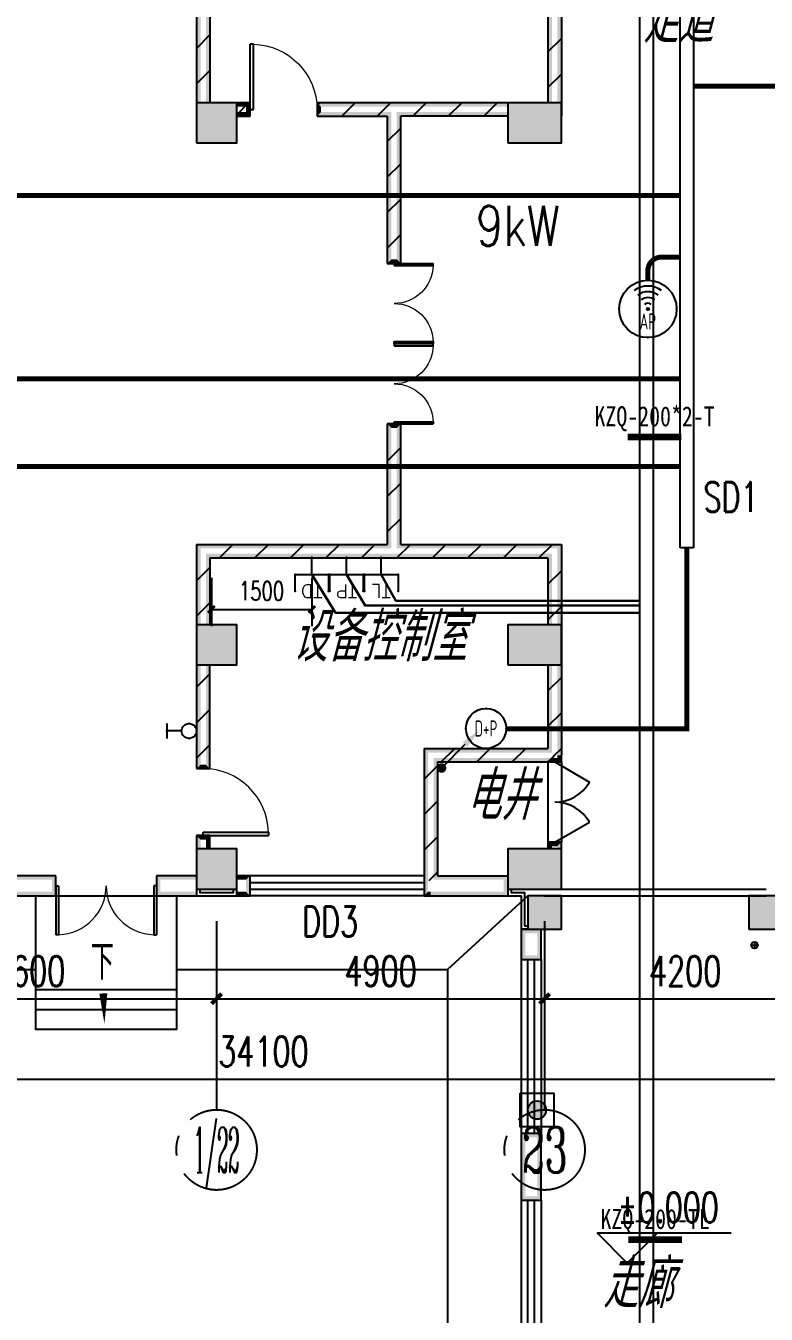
# Model space of a CAD drawing. Extents: x 1241380 to 1952554, y 1012187 to 1766051.
# Drawn here: x 1665164 to 1676225, y 1226219 to 1245471 of the extents above; entities that cross this region are included whole.
import ezdxf
from ezdxf.enums import TextEntityAlignment as Align

# ---------------------------------------------------------------- set-up
doc = ezdxf.new("R2010")
doc.units = 0
doc.linetypes.add('CENTER', pattern=[2, 1.25, -0.25, 0.25, -0.25])
for name, color, linetype in [('1-建筑底图', 8, 'Continuous'), ('AXIS', 251, 'CENTER'), ('AXIS_TEXT', 7, 'Continuous'), ('CABLETRAY_PDS', 4, 'Continuous'), ('EQUIP-照明', 3, 'Continuous'), ('EQUIP-通讯', 3, 'Continuous'), ('LWIRE', 4, 'Continuous'), ('PUB_DIM', 11, 'Continuous'), ('PUB_HATCH', 8, 'Continuous'), ('TEL_DIM', 3, 'Continuous'), ('WIRE-综合布线', 5, 'Continuous'), ('光纤点位', 3, 'Continuous'), ('内网桥架', 1, 'Continuous'), ('填充', 8, 'Continuous'), ('抗震支吊架', 2, 'Continuous'), ('排水', 153, 'Continuous'), ('红机电话', 3, 'Continuous'), ('蓝机电话', 3, 'Continuous')]:
    doc.layers.add(name, color=color, linetype=linetype)
doc.layers.add('D-计算', color=232, linetype='Continuous', plot=False)
doc.layers.add('内网线路', color=1, linetype='Continuous', lineweight=30)
doc.styles.add('_TCH_AXIS', font='COMPLEX', dxfattribs={"bigfont": 'GBCBIG'})
doc.styles.add('_TCH_DIM', font='SIMPLEX', dxfattribs={"bigfont": 'GBCBIG'})
doc.styles.add('_TCH_DIM_T3', font='SIMPLEX', dxfattribs={"width": 0.705882, "bigfont": 'GBCBIG'})
doc.styles.add('_TEL_ATTDEF', font='GBENOR', dxfattribs={"width": 0.8, "height": 3, "bigfont": 'GBCBIG'})
doc.styles.add('_TEL_DIM', font='SIMPLEX', dxfattribs={"width": 0.8, "height": 3.5, "bigfont": 'HZTXT'})
doc.styles.add('A_DIM', font='SIMPLEX', dxfattribs={"width": 0.7, "bigfont": 'HZ'})
doc.styles.add('A_DIM_T3', font='SIMPLEX', dxfattribs={"width": 0.7, "bigfont": 'HZ'})
doc.styles.add('COMPLEX', font='COMPLEX')
doc.styles.add('kzcad', font='', dxfattribs={"width": 0.8})
doc.styles.get("Standard").update_dxf_attribs({"font": 'gbeitc.shx', "bigfont": 'gbcbig.shx'})
doc.styles.get('kzcad').set_extended_font_data('SimSun')
doc.linetypes.add('JIEDI', pattern='A,1.25,-0.25,0.25,-0.25,0.625,["/",Standard,S=0.6,R=0,X=0,Y=-0.3],0.625,-0.25,0.25,-0.25', length=4)
doc.dimstyles.new('_TCH_ARCH&&100', dxfattribs={"dimtxt": 280, "dimasz": 100, "dimexe": 250, "dimexo": 300, "dimgap": 135, "dimtad": 1, "dimdec": 0, "dimzin": 0, "dimdsep": 46, "dimtxsty": 'A_DIM_T3', "dimblk": 'ARCHTICK', "dimcen": 0.09, "dimclrt": 7, "dimazin": 2, "dimtfac": 1, "dimtdec": 0, "dimtix": 1, "dimtmove": 2, "dimatfit": 3, "dimfxl": 100, "dimtolj": 1, "dimtzin": 0, "dimarcsym": 0})
doc.dimstyles.new('_TCH_ARCH&&150', dxfattribs={"dimtxt": 446.25, "dimasz": 150, "dimexe": 375, "dimexo": 450, "dimgap": 189.375, "dimtad": 1, "dimdec": 0, "dimzin": 0, "dimdsep": 46, "dimtxsty": '_TCH_DIM_T3', "dimblk": 'ARCHTICK', "dimcen": 0.09, "dimclrt": 7, "dimazin": 2, "dimtfac": 1, "dimtdec": 0, "dimtix": 1, "dimtmove": 2, "dimatfit": 3, "dimfxl": 1, "dimtolj": 1, "dimtzin": 0, "dimarcsym": 0})
pattern_1 = [(45, (-636285.87, -718395.4), (-265.16515, 265.16515), [])]

# ---------------------------------------------------------------- blocks, each defined once
blk = doc.blocks.new('_AXISO')
blk.add_circle((0, 0), 0.5)
at = {"layer": 'AXIS_TEXT', "style": 'COMPLEX', "width": 1.041667}
blk.add_attdef('A', text='', height=0.56, dxfattribs=at).set_placement((-0.25, -0.28), (0.25, -0.28), align=Align.FIT)
blk = doc.blocks.new('_ArchTick')
at = {"color": 0, "linetype": 'ByBlock', "const_width": 0.4}
blk.add_lwpolyline([(-0.5, -0.5), (0.5, 0.5)], dxfattribs=at)
blk = doc.blocks.new('*D81')
at = {"layer": 'Defpoints', "color": 0}
for p in [(1007608, 802280), (1041708, 802280), (1041708, 800203)]:
    blk.add_point(p, dxfattribs=at)
at = {"layer": 'PUB_DIM', "color": 0, "lineweight": -2, "transparency": 16777216}
for p, q in [((1007608, 801830), (1007608, 799828)), ((1041708, 801830), (1041708, 799828)), ((1007608, 800203), (1041708, 800203))]:
    blk.add_line(p, q, dxfattribs=at)
at = {"layer": 'PUB_DIM', "color": 0, "lineweight": -2, "transparency": 16777216, "xscale": 150, "yscale": 150, "zscale": 150, "rotation": 180}
blk.add_blockref('_ArchTick', (1007608, 800203), dxfattribs=at)
at = {"layer": 'PUB_DIM', "color": 0, "lineweight": -2, "transparency": 16777216, "xscale": 150, "yscale": 150, "zscale": 150}
blk.add_blockref('_ArchTick', (1041708, 800203), dxfattribs=at)
at = {"layer": 'PUB_DIM', "color": 7, "transparency": 16777216, "insert": (1024658, 800616), "char_height": 446.2, "attachment_point": 5, "style": '_TCH_DIM_T3'}
blk.add_mtext('\\A1;34100', dxfattribs=at)
blk = doc.blocks.new('*D84')
at = {"layer": 'Defpoints', "color": 0}
for p in [(1018358, 802363), (1023958, 802363), (1023958, 801403)]:
    blk.add_point(p, dxfattribs=at)
at = {"layer": 'PUB_DIM', "color": 0, "lineweight": -2, "transparency": 16777216}
for p, q in [((1018358, 801913), (1018358, 801028)), ((1023958, 801913), (1023958, 801028)), ((1018358, 801403), (1023958, 801403))]:
    blk.add_line(p, q, dxfattribs=at)
at = {"layer": 'PUB_DIM', "color": 0, "lineweight": -2, "transparency": 16777216, "xscale": 150, "yscale": 150, "zscale": 150, "rotation": 180}
blk.add_blockref('_ArchTick', (1018358, 801403), dxfattribs=at)
at = {"layer": 'PUB_DIM', "color": 0, "lineweight": -2, "transparency": 16777216, "xscale": 150, "yscale": 150, "zscale": 150}
blk.add_blockref('_ArchTick', (1023958, 801403), dxfattribs=at)
at = {"layer": 'PUB_DIM', "color": 7, "transparency": 16777216, "insert": (1021158, 801816), "char_height": 446.2, "attachment_point": 5, "style": '_TCH_DIM_T3'}
blk.add_mtext('\\A1;5600', dxfattribs=at)
blk = doc.blocks.new('*D85')
at = {"layer": 'Defpoints', "color": 0}
for p in [(1023958, 802363), (1028858, 802363), (1028858, 801403)]:
    blk.add_point(p, dxfattribs=at)
at = {"layer": 'PUB_DIM', "color": 0, "lineweight": -2, "transparency": 16777216}
for p, q in [((1023958, 801913), (1023958, 801028)), ((1028858, 801913), (1028858, 801028)), ((1023958, 801403), (1028858, 801403))]:
    blk.add_line(p, q, dxfattribs=at)
at = {"layer": 'PUB_DIM', "color": 0, "lineweight": -2, "transparency": 16777216, "xscale": 150, "yscale": 150, "zscale": 150, "rotation": 180}
blk.add_blockref('_ArchTick', (1023958, 801403), dxfattribs=at)
at = {"layer": 'PUB_DIM', "color": 0, "lineweight": -2, "transparency": 16777216, "xscale": 150, "yscale": 150, "zscale": 150}
blk.add_blockref('_ArchTick', (1028858, 801403), dxfattribs=at)
at = {"layer": 'PUB_DIM', "color": 7, "transparency": 16777216, "insert": (1026408, 801816), "char_height": 446.2, "attachment_point": 5, "style": '_TCH_DIM_T3'}
blk.add_mtext('\\A1;4900', dxfattribs=at)
blk = doc.blocks.new('*D86')
at = {"layer": 'Defpoints', "color": 0}
for p in [(1028858, 802363), (1033058, 802363), (1033058, 801403)]:
    blk.add_point(p, dxfattribs=at)
at = {"layer": 'PUB_DIM', "color": 0, "lineweight": -2, "transparency": 16777216}
for p, q in [((1028858, 801913), (1028858, 801028)), ((1033058, 801913), (1033058, 801028)), ((1028858, 801403), (1033058, 801403))]:
    blk.add_line(p, q, dxfattribs=at)
at = {"layer": 'PUB_DIM', "color": 0, "lineweight": -2, "transparency": 16777216, "xscale": 150, "yscale": 150, "zscale": 150, "rotation": 180}
blk.add_blockref('_ArchTick', (1028858, 801403), dxfattribs=at)
at = {"layer": 'PUB_DIM', "color": 0, "lineweight": -2, "transparency": 16777216, "xscale": 150, "yscale": 150, "zscale": 150}
blk.add_blockref('_ArchTick', (1033058, 801403), dxfattribs=at)
at = {"layer": 'PUB_DIM', "color": 7, "transparency": 16777216, "insert": (1030958, 801816), "char_height": 446.2, "attachment_point": 5, "style": '_TCH_DIM_T3'}
blk.add_mtext('\\A1;4200', dxfattribs=at)
blk = doc.blocks.new('ng')
at = {"layer": '排水'}
for p, q in [((345991, 781358), (346091, 781358)), ((346041, 781408), (346041, 781308))]:
    blk.add_line(p, q, dxfattribs=at)
blk.add_circle((346041, 781358), 50, dxfattribs=at)
blk = doc.blocks.new('xfjyc')
at = {"layer": '填充'}
h = blk.add_hatch(color=1, dxfattribs=at)
h.dxf.hatch_style = 1
edge = h.paths.add_edge_path()
edge.add_arc((250, 250), 137, 0, 360)
blk.add_lwpolyline([(0, 500), (500, 500), (500, 0), (0, 0)], close=True)
at = {"color": 1}
blk.add_circle((250, 250), 137, dxfattribs=at)
blk = doc.blocks.new('xfjyc2')
blk.add_blockref('xfjyc', (101836, 26399))
blk = doc.blocks.new('$DorLib2D$00000231')
at = {"color": 0}
for p, q in [((-0.5, 0), (-0.25, 0.433)), ((0.5, 0), (0.25, 0.433))]:
    blk.add_line(p, q, dxfattribs=at)
for centre, start, end in [((-0.5, 0), 0, 60), ((0.5, 0), 120, 180)]:
    blk.add_arc(centre, 0.5, start, end, dxfattribs=at)
blk = doc.blocks.new('$DorLib2D$00000001')
at = {"color": 0}
for p, q in [((0.45, 0.975), (0.5, 0.975)), ((0.45, 0), (0.45, 0.975)), ((0.5, 0), (0.5, 0.975)), ((0.5, 0), (0.45, 0))]:
    blk.add_line(p, q, dxfattribs=at)
at = {"color": 0, "lineweight": 13}
blk.add_arc((0.475, 0), 0.975, 91.4693, 180, dxfattribs=at)
blk = doc.blocks.new('_FZH')
blk.add_lwpolyline([(-0.5, -0.5), (0.5, -0.5), (0.5, 0.5), (-0.5, 0.5)], close=True)
at = {"layer": 'PUB_HATCH'}
blk.add_solid([(-0.5, -0.5), (0.5, -0.5), (-0.5, 0.5), (0.5, 0.5)], dxfattribs=at)
blk = doc.blocks.new('$WINLIB2D$00000001')
at = {"color": 0}
for points in [[(-0.5, 0.5), (-0.5, -0.5)], [(-0.5, 0.5), (0.5, 0.5)], [(0.5, -0.5), (0.5, 0.5)], [(0.5, 0.1667), (-0.5, 0.1667)], [(0.5, -0.1667), (-0.5, -0.1667)], [(-0.5, -0.5), (0.5, -0.5)]]:
    blk.add_lwpolyline(points, dxfattribs=at)
blk = doc.blocks.new('$DorLib2D$00000002')
at = {"color": 0}
for p, q in [((-0.5, 0), (-0.5, 0.4875)), ((-0.475, 0.4875), (-0.5, 0.4875)), ((-0.475, 0), (-0.475, 0.4875)), ((0.475, 0), (0.475, 0.4875)), ((0.475, 0.4875), (0.5, 0.4875)), ((0.5, 0), (0.5, 0.4875)), ((-0.5, 0), (-0.475, 0)), ((0.5, 0), (0.475, 0))]:
    blk.add_line(p, q, dxfattribs=at)
at = {"color": 0, "lineweight": 13}
for centre, start, end in [((-0.4875, 0), 0, 88.53072), ((0.4875, 0), 91.46928, 180)]:
    blk.add_arc(centre, 0.4875, start, end, dxfattribs=at)
blk = doc.blocks.new('$equip_U$00000080(win7-PC-wzy)')
blk.add_circle((0, 0.5), 0.5)
for p in [(0, 0.999), (-0.5, 0.5), (0.5, 0.5)]:
    blk.add_point(p)
at = {"color": 7, "style": '_TEL_DIM', "width": 0.7}
blk.add_attdef('$TEXT$', text='', height=0.4, dxfattribs=at).set_placement((0, 0.5), align=Align.MIDDLE_CENTER)
at = {"color": 7, "style": '_TEL_DIM', "flags": 1}
for tag in ['A', 'REMARK']:
    blk.add_attdef(tag, text='', height=0.00002, dxfattribs=at).set_placement((0, 0), align=Align.MIDDLE_CENTER)
blk = doc.blocks.new('$equip_U$00000091(win7-PC-wzy)')
for radius in [0.714, 0.0272]:
    blk.add_circle((0, 0), radius)
for radius in [0.571, 0.428, 0.285, 0.143]:
    blk.add_arc((0, 0), radius, 53.7049, 126.2951)
for p in [(0, 0.714), (-0.714, 0), (0.714, 0), (0, -0.714)]:
    blk.add_point(p)
at = {"color": 7, "style": '_TEL_DIM', "flags": 1}
for tag in ['A', 'REMARK']:
    blk.add_attdef(tag, text='', height=0.00002, dxfattribs=at).set_placement((0, 0), align=Align.MIDDLE_CENTER)
at = {"color": 7, "style": '_TEL_DIM', "width": 0.7}
blk.add_attdef('$TEXT$', text='', height=0.4, dxfattribs=at).set_placement((0, -0.31), align=Align.MIDDLE_CENTER)
blk = doc.blocks.new('$TelecSys$00000079')
for p, q in [((0.7, 0.7), (0, 0)), ((0.104, 0.104), (0.104, 0.104)), ((-0.104, -0.104), (-0.104, -0.104))]:
    blk.add_line(p, q)
at = {"const_width": 0.142}
blk.add_lwpolyline([(-0.071, 0, 1), (0.071, 0, 1)], format="xyb", close=True, dxfattribs=at)
blk.add_solid([(0.63, 0.77), (0.77, 0.63), (1.15, 1.15)])
at = {"width": 0.8, "flags": 9}
blk.add_attdef('A', (0, 0), '', height=0.00002, dxfattribs=at)
blk = doc.blocks.new('$equip$00002672')
for p, q in [((0.222, 0.889), (-0.222, 0.889)), ((0, 0.444), (0, 0.889))]:
    blk.add_line(p, q)
blk.add_circle((0, 0.222), 0.222)
for p in [(0, 0.889), (-0.222, 0.222), (0, 0), (0.222, 0.222)]:
    blk.add_point(p)
at = {"color": 7, "style": '_TEL_DIM', "flags": 1}
for tag in ['A', 'REMARK']:
    blk.add_attdef(tag, text='', height=0.00002, dxfattribs=at).set_placement((0, 0), align=Align.MIDDLE_CENTER)
blk = doc.blocks.new('$equip$00001867')
for p, q in [((-0.5, 0.499), (-0.5, 0.999)), ((0.5, 0.999), (0.5, 0.499)), ((0.5, 0.499), (-0.5, 0.499)), ((0, 0.5), (0, 0))]:
    blk.add_line(p, q)
for p in [(-0.5, 0.999), (0.5, 0.999), (-0.5, 0.499), (0.5, 0.499), (0, 0)]:
    blk.add_point(p)
at = {"color": 7, "style": '_TEL_DIM'}
blk.add_attdef('$TEXT$', text='', height=0.4, dxfattribs=at).set_placement((0, 0.999), align=Align.MIDDLE_CENTER)
at = {"color": 7, "style": '_TEL_DIM', "flags": 1}
blk.add_attdef('A', text='', height=0.00002, dxfattribs=at).set_placement((0, 0), align=Align.MIDDLE_CENTER)
blk = doc.blocks.new('$equip$00002670')
for p, q in [((-0.5, 0.499), (-0.5, 0.999)), ((0.5, 0.999), (0.5, 0.499)), ((0.5, 0.499), (-0.5, 0.499)), ((0, 0.5), (0, 0))]:
    blk.add_line(p, q)
for p in [(-0.5, 0.999), (0.5, 0.999), (-0.5, 0.499), (0.5, 0.499), (0, 0)]:
    blk.add_point(p)
at = {"color": 7, "style": '_TEL_DIM'}
blk.add_attdef('$TEXT$', text='', height=0.4, dxfattribs=at).set_placement((0, 0.999), align=Align.MIDDLE_CENTER)
at = {"color": 7, "style": '_TEL_DIM', "flags": 1}
blk.add_attdef('A', text='', height=0.000025, dxfattribs=at).set_placement((0, 0), align=Align.MIDDLE_CENTER)
blk = doc.blocks.new('*D194')
at = {"layer": 'Defpoints', "color": 0, "transparency": 16777216}
for p in [(103802, 260067), (105302, 260067), (105302, 259297)]:
    blk.add_point(p, dxfattribs=at)
at = {"layer": 'TEL_DIM', "color": 0, "lineweight": -2, "transparency": 16777216}
for p, q in [((103802, 259767), (103802, 259047)), ((105302, 259767), (105302, 259047)), ((103802, 259297), (105302, 259297))]:
    blk.add_line(p, q, dxfattribs=at)
at = {"layer": 'TEL_DIM', "color": 0, "lineweight": -2, "transparency": 16777216, "xscale": 100, "yscale": 100, "zscale": 100, "rotation": 180}
blk.add_blockref('_ArchTick', (103802, 259297), dxfattribs=at)
at = {"layer": 'TEL_DIM', "color": 0, "lineweight": -2, "transparency": 16777216, "xscale": 100, "yscale": 100, "zscale": 100}
blk.add_blockref('_ArchTick', (105302, 259297), dxfattribs=at)
at = {"layer": 'TEL_DIM', "color": 7, "transparency": 16777216, "insert": (104552, 259572), "char_height": 280, "attachment_point": 5, "style": 'A_DIM_T3'}
blk.add_mtext('\\A1;1500', dxfattribs=at)
blk = doc.blocks.new('ERT')
at = {"layer": 'AXIS'}
for p, q in [((1023958.2, 802565.3), (1023958.2, 799745.8)), ((1028858.2, 802565.3), (1028858.2, 799745.8))]:
    blk.add_line(p, q, dxfattribs=at)
ref = blk.add_blockref('_AXISO', (1023958.2, 799145.8), dxfattribs=dict(at, xscale=1200, yscale=1200, zscale=1200))
ref.add_attrib('A', '1/22', dxfattribs={"layer": 'AXIS_TEXT', "height": 678.82, "style": '_TCH_AXIS', "width": 0.295775}).set_placement((1023618.8, 798806.4), (1024297.6, 798806.4), align=Align.FIT)
ref = blk.add_blockref('_AXISO', (1028858.2, 799145.8), dxfattribs=dict(at, xscale=1200, yscale=1200, zscale=1200))
ref.add_attrib('A', '23', dxfattribs={"layer": 'AXIS_TEXT', "height": 678.82, "style": '_TCH_AXIS', "width": 0.617647}).set_placement((1028518.8, 798806.4), (1029197.6, 798806.4), align=Align.FIT)
at = {"layer": 'PUB_DIM'}
for p1, p2, distance, picture, middle in [((1007608.2, 802279.9), (1041708.2, 802279.9), -2076.9, '*D81', (1024658.2, 800615.5)), ((1018358.2, 802362.7), (1023958.2, 802362.7), -959.7, '*D84', (1021158.2, 801815.5)), ((1023958.2, 802362.7), (1028858.2, 802362.7), -959.7, '*D85', (1026408.2, 801815.5)), ((1028858.2, 802362.7), (1033058.2, 802362.7), -959.7, '*D86', (1030958.2, 801815.5))]:
    dim = blk.add_aligned_dim(p1=p1, p2=p2, distance=distance, dimstyle='_TCH_ARCH&&150', dxfattribs=at)
    dim.commit()
    dim.dimension.update_dxf_attribs({"geometry": picture, "text_midpoint": middle})
blk = doc.blocks.new('1-一层建筑底图')
at = {"layer": '1-建筑底图'}
h = blk.add_hatch(dxfattribs=at)
h.set_pattern_fill('普通砖', color=8, scale=150, style=0)
h.set_pattern_definition(pattern_1)
h.paths.add_polyline_path([(102200, 41650), (102400, 41650), (102400, 41450), (102400, 41450), (102400, 49200), (102400, 49200), (102400, 48900), (102200, 48900)])
for points in [[(102340, 41650), (102400, 41650), (102400, 41450), (102400, 41450), (102400, 49200), (102400, 49200), (102400, 48900), (102340, 48900)], [(96950, 41450), (96950, 41650), (97010, 41650), (97010, 48900), (96950, 48900)], [(97090, 41650), (97150, 41650), (97150, 48900), (97090, 48900)], [(102200, 41650), (102260, 41650), (102260, 48900), (102200, 48900)], [(97550, 41650), (96950, 41650), (97010, 41590), (97490, 41590)], [(96950, 41650), (96950, 41050), (97010, 41110), (97010, 41590)], [(97550, 41050), (97550, 41650), (97490, 41590), (97490, 41110)], [(97550, 41650), (97550, 41590), (97690, 41590), (97750, 41650)], [(97750, 41450), (97750, 41650), (97690, 41590), (97690, 41510)], [(99900, 41650), (98750, 41650), (98810, 41590), (99900, 41590)], [(98750, 41650), (98750, 41450), (98810, 41510), (98810, 41590)], [(101600, 41590), (101600, 41650), (99900, 41650), (99900, 41590)], [(102400, 41650), (101600, 41650), (101660, 41590), (102340, 41590)], [(101600, 41650), (101600, 41050), (101660, 41110), (101660, 41590)], [(102400, 41050), (102400, 41650), (102340, 41590), (102340, 41110)], [(97550, 41510), (97550, 41450), (97750, 41450), (97690, 41510)], [(98750, 41450), (99800, 41450), (99860, 41510), (98810, 41510)], [(99800, 41450), (99800, 39250), (99860, 39310), (99860, 41510)], [(101600, 41450), (101600, 41510), (99940, 41510), (100000, 41450)], [(100000, 39250), (100000, 41450), (99940, 41510), (99940, 39310)], [(102400, 41450), (102400, 41450), (102400, 41450)], [(96950, 41050), (97550, 41050), (97490, 41110), (97010, 41110)], [(101600, 41050), (102400, 41050), (102340, 41110), (101660, 41110)], [(99800, 39250), (100000, 39250), (99940, 39310), (99860, 39310)], [(100000, 36850), (99800, 36850), (99860, 36790), (99940, 36790)], [(99800, 36850), (99800, 35050), (99860, 34990), (99860, 36790)], [(100000, 35050), (100000, 36850), (99940, 36790), (99940, 34990)], [(96950, 33550), (96950, 33850), (97010, 33850), (97010, 34990), (96950, 35050)], [(96950, 35050), (99800, 35050), (99860, 34990), (97010, 34990)], [(100000, 35050), (102400, 35050), (102340, 34990), (99940, 34990)], [(102340, 33850), (102400, 33850), (102400, 33550), (102400, 33550), (102400, 35050), (102340, 34990)], [(97090, 33850), (97150, 33850), (97150, 34850), (97090, 34910)], [(97150, 34850), (99900, 34850), (99900, 34910), (97090, 34910)], [(99900, 34850), (102200, 34850), (102260, 34910), (99900, 34910)], [(102200, 33850), (102260, 33850), (102260, 34910), (102200, 34850)], [(97550, 33850), (96950, 33850), (97010, 33790), (97490, 33790)], [(96950, 33850), (96950, 33250), (97010, 33310), (97010, 33790)], [(97550, 33250), (97550, 33850), (97490, 33790), (97490, 33310)], [(102400, 33850), (101600, 33850), (101660, 33790), (102340, 33790)], [(101600, 33850), (101600, 33250), (101660, 33310), (101660, 33790)], [(102400, 33250), (102400, 33850), (102340, 33790), (102340, 33310)], [(102400, 33550), (102400, 33250), (102340, 33250), (102340, 31900), (102400, 31900), (102400, 33550)], [(96950, 33250), (97550, 33250), (97490, 33310), (97010, 33310)], [(101600, 33250), (102400, 33250), (102340, 33310), (101660, 33310)], [(97010, 33250), (96950, 33250), (96950, 31700), (97010, 31760)], [(97150, 33250), (97090, 33250), (97090, 31760), (97150, 31700)], [(102260, 33250), (102200, 33250), (102200, 32000), (102260, 31940)], [(100350, 32000), (100350, 30100), (100410, 30040), (100410, 31940)], [(100350, 32000), (102200, 32000), (102260, 31940), (100410, 31940)], [(100550, 31800), (100550, 30100), (100490, 30040), (100490, 31860)], [(100550, 31800), (102200, 31800), (102260, 31860), (100490, 31860)], [(102200, 31800), (102400, 31800), (102340, 31860), (102260, 31860)], [(102400, 31800), (102400, 31900), (102340, 31900), (102340, 31860)], [(96950, 31700), (97150, 31700), (97090, 31760), (97010, 31760)], [(97150, 30700), (96950, 30700), (97010, 30640), (97090, 30640)], [(96950, 30100), (96950, 30500), (97010, 30500), (97010, 30640), (96950, 30700)], [(97090, 30500), (97150, 30500), (97150, 30700), (97090, 30640)], [(97550, 30500), (96950, 30500), (97010, 30440), (97490, 30440)], [(96950, 30500), (96950, 29900), (97010, 29960), (97010, 30440)], [(97550, 29900), (97550, 30500), (97490, 30440), (97490, 29960)], [(102400, 30500), (101600, 30500), (101660, 30440), (102340, 30440)], [(101600, 30500), (101600, 29900), (101660, 29960), (101660, 30440)], [(102400, 30600), (102200, 30600), (102260, 30540), (102340, 30540)], [(102200, 30500), (102260, 30500), (102260, 30540), (102200, 30600)], [(102340, 30500), (102400, 30500), (102400, 30000), (102400, 30000), (102400, 30600), (102340, 30540)], [(102400, 29900), (102400, 30500), (102340, 30440), (102340, 29960)], [(94850, 30100), (91950, 30100), (92010, 30040), (94790, 30040)], [(94850, 29800), (94850, 30100), (94790, 30040), (94790, 29860)], [(96950, 30100), (96350, 30100), (96410, 30040), (96950, 30040)], [(96350, 30100), (96350, 29800), (96410, 29860), (96410, 30040)], [(97750, 30100), (97550, 30100), (97550, 30040), (97690, 30040)], [(97750, 29800), (97750, 30100), (97690, 30040), (97690, 29860)], [(100350, 30100), (100350, 29800), (100410, 29860), (100410, 30040)], [(100550, 30100), (101200, 30100), (101200, 30040), (100490, 30040)], [(101200, 30100), (101200, 30040), (101600, 30040), (101600, 30100)], [(101600, 30100), (101540, 30100), (101540, 29800), (101600, 29800)], [(91950, 29800), (94850, 29800), (94790, 29860), (92010, 29860)], [(96350, 29800), (96950, 29800), (96950, 29860), (96410, 29860)], [(96950, 29900), (97550, 29900), (97490, 29960), (97010, 29960)], [(97550, 29800), (97750, 29800), (97690, 29860), (97550, 29860)], [(100350, 29800), (100450, 29800), (100450, 29860), (100410, 29860)], [(100450, 29800), (101200, 29800), (101200, 29860), (100450, 29860)], [(101200, 29800), (101600, 29800), (101600, 29860), (101200, 29860)], [(101600, 29900), (102400, 29900), (102340, 29960), (101660, 29960)], [(102400, 30000), (102400, 30000), (102400, 30000)], [(102400, 29800), (101900, 29800), (101960, 29740), (102340, 29740)], [(101900, 29800), (101900, 29300), (101960, 29360), (101960, 29740)], [(102400, 29300), (102400, 29800), (102340, 29740), (102340, 29360)], [(105700, 29800), (105200, 29800), (105260, 29740), (105640, 29740)], [(105200, 29800), (105200, 29300), (105260, 29360), (105260, 29740)], [(101800, 29300), (101800, 28850), (101860, 28910), (101860, 29240)], [(102100, 29300), (101800, 29300), (101860, 29240), (102040, 29240)], [(101900, 29300), (102400, 29300), (102340, 29360), (101960, 29360)], [(102100, 28850), (102100, 29300), (102040, 29240), (102040, 28910)], [(105200, 29300), (105700, 29300), (105640, 29360), (105260, 29360)], [(101800, 28850), (102100, 28850), (102040, 28910), (101860, 28910)], [(101800, 26250), (101800, 25250), (101860, 25310), (101860, 26190)], [(102100, 26250), (101800, 26250), (101860, 26190), (102040, 26190)], [(102100, 25250), (102100, 26250), (102040, 26190), (102040, 25310)], [(101800, 25250), (102100, 25250), (102040, 25310), (101860, 25310)]]:
    blk.add_hatch(color=8, dxfattribs=at).paths.add_polyline_path(points)
h = blk.add_hatch(dxfattribs=at)
h.set_pattern_fill('普通砖', color=8, scale=150, style=0)
h.set_pattern_definition(pattern_1)
h.paths.add_polyline_path([(96950, 41450), (96950, 41650), (97150, 41650), (97150, 48900), (96950, 48900)])
h = blk.add_hatch(dxfattribs=at)
h.set_pattern_fill('普通砖', color=8, scale=150, style=0)
h.set_pattern_definition(pattern_1)
h.paths.add_polyline_path([(97550, 41650), (97550, 41450), (97750, 41450), (97750, 41650)])
h = blk.add_hatch(dxfattribs=at)
h.set_pattern_fill('普通砖', color=8, scale=150, style=0)
h.set_pattern_definition(pattern_1)
h.paths.add_polyline_path([(99900, 41517), (99900, 41650), (98750, 41650), (98750, 41450), (99800, 41450), (99860, 41510)])
h = blk.add_hatch(dxfattribs=at)
h.set_pattern_fill('普通砖', color=8, scale=150, style=0)
h.set_pattern_definition(pattern_1)
h.paths.add_polyline_path([(101600, 41450), (101600, 41650), (99900, 41650), (99900, 41517), (99940, 41510), (100000, 41450)])
h = blk.add_hatch(dxfattribs=at)
h.set_pattern_fill('普通砖', color=8, scale=150, style=0)
h.set_pattern_definition(pattern_1)
h.paths.add_polyline_path([(99860, 41510), (99800, 41450), (99800, 39250), (100000, 39250), (100000, 41450), (99940, 41510), (99900, 41517)])
h = blk.add_hatch(dxfattribs=at)
h.set_pattern_fill('普通砖', color=8, scale=150, style=0)
h.set_pattern_definition(pattern_1)
h.paths.add_polyline_path([(102400, 41450), (102400, 41450), (102400, 41450)])
h = blk.add_hatch(dxfattribs=at)
h.set_pattern_fill('普通砖', color=8, scale=150, style=0)
h.set_pattern_definition(pattern_1)
h.paths.add_polyline_path([(99940, 34990), (100000, 35050), (100000, 36850), (99800, 36850), (99800, 35050), (99860, 34990), (99900, 34983)])
h = blk.add_hatch(dxfattribs=at)
h.set_pattern_fill('普通砖', color=8, scale=150, style=0)
h.set_pattern_definition(pattern_1)
h.paths.add_polyline_path([(96950, 33550), (96950, 33850), (97150, 33850), (97150, 34850), (96950, 35050)])
h = blk.add_hatch(dxfattribs=at)
h.set_pattern_fill('普通砖', color=8, scale=150, style=0)
h.set_pattern_definition(pattern_1)
h.paths.add_polyline_path([(96950, 35050), (97150, 34850), (99900, 34850), (99900, 34983), (99860, 34990), (99800, 35050)])
h = blk.add_hatch(dxfattribs=at)
h.set_pattern_fill('普通砖', color=8, scale=150, style=0)
h.set_pattern_definition(pattern_1)
h.paths.add_polyline_path([(99900, 34983), (99900, 34850), (102200, 34850), (102400, 35050), (100000, 35050), (99940, 34990)])
h = blk.add_hatch(dxfattribs=at)
h.set_pattern_fill('普通砖', color=8, scale=150, style=0)
h.set_pattern_definition(pattern_1)
h.paths.add_polyline_path([(102200, 33850), (102400, 33850), (102400, 33550), (102400, 33550), (102400, 35050), (102200, 34850)])
h = blk.add_hatch(dxfattribs=at)
h.set_pattern_fill('普通砖', color=8, scale=150, style=0)
h.set_pattern_definition(pattern_1)
h.paths.add_polyline_path([(102400, 33550), (102400, 33250), (102200, 33250), (102200, 32000), (102260, 31940), (102267, 31900), (102400, 31900), (102400, 33550)])
h = blk.add_hatch(dxfattribs=at)
h.set_pattern_fill('普通砖', color=8, scale=150, style=0)
h.set_pattern_definition(pattern_1)
h.paths.add_polyline_path([(97150, 33250), (96950, 33250), (96950, 31700), (97150, 31700)])
h = blk.add_hatch(dxfattribs=at)
h.set_pattern_fill('普通砖', color=8, scale=150, style=0)
h.set_pattern_definition(pattern_1)
h.paths.add_polyline_path([(100550, 31800), (100350, 32000), (100350, 30100), (100450, 30000), (100550, 30100)])
h = blk.add_hatch(dxfattribs=at)
h.set_pattern_fill('普通砖', color=8, scale=150, style=0)
h.set_pattern_definition(pattern_1)
h.paths.add_polyline_path([(100350, 32000), (100550, 31800), (102200, 31800), (102260, 31860), (102267, 31900), (102260, 31940), (102200, 32000)])
h = blk.add_hatch(dxfattribs=at)
h.set_pattern_fill('普通砖', color=8, scale=150, style=0)
h.set_pattern_definition(pattern_1)
h.paths.add_polyline_path([(102260, 31860), (102200, 31800), (102400, 31800), (102400, 31900), (102267, 31900)])
h = blk.add_hatch(dxfattribs=at)
h.set_pattern_fill('普通砖', color=8, scale=150, style=0)
h.set_pattern_definition(pattern_1)
h.paths.add_polyline_path([(96950, 30100), (96950, 30500), (97150, 30500), (97150, 30700), (96950, 30700)])
h = blk.add_hatch(dxfattribs=at)
h.set_pattern_fill('普通砖', color=8, scale=150, style=0)
h.set_pattern_definition(pattern_1)
h.paths.add_polyline_path([(102200, 30500), (102400, 30500), (102400, 30000), (102400, 30000), (102400, 30600), (102200, 30600)])
at = {"layer": '1-建筑底图', "color": 8}
for p, q in [((102400, 49200), (102400, 41450)), ((96950, 48900), (96950, 41650)), ((97150, 48900), (97150, 41650)), ((102200, 48900), (102200, 41650)), ((97750, 41650), (97550, 41650)), ((97750, 41450), (97750, 41650)), ((99900, 41650), (98750, 41650)), ((98750, 41650), (98750, 41450)), ((101600, 41650), (99900, 41650)), ((97550, 41450), (97750, 41450)), ((98750, 41450), (99800, 41450)), ((99800, 41450), (99800, 39250)), ((101600, 41450), (100000, 41450)), ((100000, 39250), (100000, 41450)), ((102400, 41450), (102400, 41450)), ((99800, 39250), (100000, 39250)), ((100000, 36850), (99800, 36850)), ((99800, 36850), (99800, 35050)), ((100000, 35050), (100000, 36850)), ((96950, 35050), (96950, 33850)), ((96950, 35050), (99800, 35050)), ((100000, 35050), (102400, 35050)), ((102400, 35050), (102400, 33550)), ((97150, 34850), (97150, 33850)), ((97150, 34850), (99900, 34850)), ((99900, 34850), (102200, 34850)), ((102200, 34850), (102200, 33850)), ((102400, 33550), (102400, 31900)), ((96950, 33250), (96950, 31700)), ((97150, 31700), (97150, 33250)), ((102200, 33250), (102200, 32000)), ((100350, 32000), (100350, 30100)), ((100350, 32000), (102200, 32000)), ((100550, 31800), (100550, 30100)), ((100550, 31800), (102200, 31800)), ((102200, 31800), (102200, 30600)), ((102200, 31800), (102400, 31800)), ((102400, 31800), (102400, 31900)), ((102400, 31800), (102400, 30600)), ((96950, 31700), (97150, 31700)), ((97150, 30700), (96950, 30700)), ((96950, 30700), (96950, 30500)), ((97150, 30500), (97150, 30700)), ((102400, 30600), (102200, 30600)), ((102200, 30600), (102200, 30500)), ((102400, 30000), (102400, 30600)), ((94850, 30100), (91950, 30100)), ((94850, 29800), (94850, 30100)), ((96950, 30100), (96350, 30100)), ((96350, 30100), (96350, 29800)), ((97750, 30100), (97550, 30100)), ((97750, 29800), (97750, 30100)), ((100350, 30100), (100350, 29800)), ((100550, 30100), (101200, 30100)), ((101200, 30100), (101600, 30100)), ((101600, 29900), (101600, 29800)), ((102400, 30000), (102400, 30000)), ((102400, 29900), (105460, 29900)), ((91950, 29800), (94850, 29800)), ((94850, 29800), (96350, 29800)), ((96350, 29800), (96950, 29800)), ((97550, 29800), (97750, 29800)), ((100350, 29800), (100450, 29800)), ((100450, 29800), (101200, 29800)), ((100700, 28700), (101900, 29800)), ((101200, 29800), (101600, 29800)), ((102140, 29800), (105460, 29800)), ((101800, 29300), (101800, 28850)), ((101900, 29300), (101800, 29300)), ((102100, 28850), (102100, 29300)), ((101800, 28850), (102100, 28850)), ((94550, 28400), (96650, 28400)), ((94550, 28100), (96650, 28100)), ((101800, 26250), (101800, 25250)), ((102100, 26250), (101800, 26250)), ((102100, 25250), (102100, 26250)), ((101800, 25250), (102100, 25250)), ((103385, 24313), (102935, 24763)), ((102935, 24763), (104936, 24763)), ((103385, 24313), (103835, 24763))]:
    blk.add_line(p, q, dxfattribs=at)
for points in [[(79700, 41800), (79700, 28700), (94550, 28700)], [(96950, 29900), (96950, 29800), (97550, 29800), (97550, 29900)], [(97000, 29900), (97000, 29850), (97500, 29850), (97500, 29900)], [(101600, 29900), (101600, 29800), (101800, 29800), (101800, 29300), (101900, 29300)], [(101650, 29900), (101650, 29850), (101850, 29850), (101850, 29350), (101900, 29350)], [(96350, 29800), (96650, 29800), (96650, 27800), (94550, 27800), (94550, 29800)], [(96650, 28700), (100700, 28700), (100700, 21650)]]:
    blk.add_lwpolyline(points, dxfattribs=at)
blk.add_lwpolyline([(95557, 28388, 0, 0, 0), (95575, 27891, 0, 120, 0), (95558, 28341, 0, 0, 0)], format="xyseb", dxfattribs=at)
for name, p in [('ERT', (-926708, -773142)), ('xfjyc2', (-50, -50)), ('ng', (-240757, -752296))]:
    blk.add_blockref(name, p, dxfattribs=at)
for name, p, xscale, yscale, zscale, rotation in [('$DorLib2D$00000001', (98250, 41550), 1000, -1000, 1000, 180), ('$DorLib2D$00000002', (99900, 38650), -1200, 1200, -1200, 270), ('$DorLib2D$00000002', (99900, 37450), -1200, 1200, -1200, 270), ('$DorLib2D$00000231', (102300, 31200), 1200, 1200, 200, 270), ('$DorLib2D$00000001', (97050, 31200), 1000, 1000, 200, 270), ('_FZH', (102000, 30200), 799.9999993173406, 599.9999996862607, 599.9999996862607, 359.9999999914123), ('_FZH', (102150, 29550), 499.9999994502869, 499.9999994502869, 499.9999994502869, 7.19037493493043e-09), ('_FZH', (105450, 29550), 499.9999999866122, 499.9999999866122, 499.9999999866122, 1.470091497178826e-08), ('$WINLIB2D$00000001', (101950, 27550), 2600, -300, 2600, 270.0000000000643), ('$WINLIB2D$00000001', (101950, 23950), 2600, -300, 2600, 270.0000000000643)]:
    blk.add_blockref(name, p, dxfattribs=dict(at, xscale=xscale, yscale=yscale, zscale=zscale, rotation=rotation))
for name, p, xscale, yscale, zscale in [('_FZH', (97250, 41350), 599.999999749125, 599.999999749125, 599.999999749125), ('_FZH', (102000, 41350), 799.9999998350395, 600.000000079046, 600.000000079046), ('_FZH', (97250, 33550), 599.999999749125, 599.999999749125, 599.999999749125), ('_FZH', (102000, 33550), 799.9999998350395, 600.000000079046, 600.000000079046), ('_FZH', (97250, 30200), 599.999999749125, 599.999999749125, 599.999999749125), ('$WINLIB2D$00000001', (99050, 29950), -2600, 300, -2600), ('$DorLib2D$00000002', (95600, 29950), -1500, -1500, -1500)]:
    blk.add_blockref(name, p, dxfattribs=dict(at, xscale=xscale, yscale=yscale, zscale=zscale))
for s, p in [('走道', (103617, 42544)), ('设备控制室', (98375, 33305)), ('电井', (100964, 30937)), ('走廊', (103015, 23644))]:
    blk.add_text(s, height=723.4, dxfattribs=at).set_placement(p)
for s, height, style, width, p in [('SD1', 446.2, '_TCH_DIM', 0.705882, (104523, 35535)), ('DD3', 446.2, '_TCH_DIM', 0.705882, (98527, 29193)), ('下', 525, 'A_DIM', 0.7, (95369, 28546)), ('%%P0.000', 446.2, '_TCH_DIM', 0.705882, (103241, 24921))]:
    blk.add_text(s, height=height, dxfattribs=dict(at, style=style, width=width)).set_placement(p)
blk = doc.blocks.new('A$C4A9128F6')
at = {"layer": '内网桥架'}
for p, q in [((36672.8, -72100.1), (36672.8, -5086.2)), ((36872.8, -5086.2), (36872.8, -72100.1))]:
    blk.add_line(p, q, dxfattribs=at)
at = {"layer": '内网线路'}
for points in [[(31771.7, -49593.7), (32127.2, -50168.8), (36672.8, -50168.8)], [(32291.7, -49593.9), (32567.8, -50061.2), (36672.8, -50061.2)], [(32810, -49593.7), (33025.6, -49987.8), (36672.8, -49987.8)]]:
    blk.add_lwpolyline(points, dxfattribs=at)
at = {"layer": 'EQUIP-照明', "xscale": 500, "yscale": 500, "zscale": 500, "rotation": 90}
blk.add_blockref('$equip$00002672', (30050.1, -51933.6), dxfattribs=at)
at = {"layer": 'LWIRE', "xscale": 500, "yscale": 500, "zscale": 500}
blk.add_blockref('$TelecSys$00000079', (33710.4, -52487.8), dxfattribs=at)
at = {"layer": '光纤点位', "xscale": 500, "yscale": 500, "zscale": 500, "rotation": 180}
blk.add_blockref('$equip$00002670', (31771.7, -49344.2), dxfattribs=at).add_auto_attribs({'$TEXT$': 'TD'})
at = {"layer": '红机电话', "xscale": 500, "yscale": 500, "zscale": 500, "rotation": 180}
blk.add_blockref('$equip$00001867', (32291.7, -49344.2), dxfattribs=at).add_auto_attribs({'$TEXT$': 'TP'})
at = {"layer": '蓝机电话', "xscale": 500, "yscale": 500, "zscale": 500, "rotation": 180}
blk.add_blockref('$equip$00001867', (32810, -49344.2), dxfattribs=at).add_auto_attribs({'$TEXT$': 'TL'})
at = {"layer": 'D-计算', "style": '_TEL_DIM', "width": 0.8}
blk.add_text('9kW', height=600, dxfattribs=at).set_placement((34222.9, -44685.2))
at = {"layer": 'TEL_DIM'}
dim = blk.add_aligned_dim(p1=(30271.7, -49346.7), p2=(31771.7, -49346.7), distance=-769.9, dimstyle='_TCH_ARCH&&100', dxfattribs=at)
dim.commit()
dim.dimension.update_dxf_attribs({"geometry": '*D194', "text_midpoint": (31021.7, -49841.5), "insert": (-73530.4, -309413.6)})

msp = doc.modelspace()

# ---------------------------------------------------------------- linework, layer by layer
at = {"layer": 'CABLETRAY_PDS'}
for p, q in [((1674941, 1237671.1), (1674941, 1287121.1)), ((1675141, 1280416.2), (1675141, 1237671.1)), ((1675141, 1237671.1), (1674941, 1237671.1))]:
    msp.add_line(p, q, dxfattribs=at)
at = {"layer": 'WIRE-综合布线', "linetype": 'Continuous', "const_width": 75}
for points in [[(1675141, 1244570.8), (1679915.3, 1244570.8)], [(1664452.9, 1242936), (1674941, 1242936)], [(1674657.6, 1242013.9), (1674941, 1242013.9)], [(1674457.6, 1241667.7), (1674457.6, 1241813.9)], [(1664641.3, 1240196.1), (1674941, 1240196.1)], [(1657815, 1238886.9), (1674941, 1238886.9)], [(1675041, 1237671.1), (1675041, 1234966.5), (1672339.4, 1234966.5)]]:
    msp.add_lwpolyline(points, dxfattribs=at)
msp.add_lwpolyline([(1674657.6, 1242013.9, 0.4142136), (1674457.6, 1241813.9)], format="xyb", dxfattribs=at)
at = {"layer": '抗震支吊架', "color": 2, "const_width": 100}
for points in [[(1674157.2, 1239325.6), (1674957.2, 1239325.6)], [(1674164.9, 1227332.2), (1674964.9, 1227332.2)]]:
    msp.add_lwpolyline(points, dxfattribs=at)

# ---------------------------------------------------------------- block references
at = {"layer": '1-建筑底图', "linetype": 'JIEDI'}
msp.add_blockref('1-一层建筑底图', (1570765, 1202671.1), dxfattribs=at)
at = {"layer": '1-建筑底图', "color": 3}
msp.add_blockref('A$C4A9128F6', (1637664.8, 1286867.8), dxfattribs=at)
at = {"layer": 'EQUIP-通讯', "linetype": 'JIEDI'}
ref = msp.add_blockref('$equip_U$00000091(win7-PC-wzy)', (1674457.6, 1241239.4), dxfattribs=dict(at, xscale=600, yscale=600, zscale=600))
ref.add_attrib('$TEXT$', 'AP', dxfattribs={"layer": '0', "color": 7, "height": 240, "style": '_TEL_ATTDEF', "width": 0.7}).set_placement((1674457.6, 1241053.1), align=Align.MIDDLE_CENTER)
ref = msp.add_blockref('$equip_U$00000080(win7-PC-wzy)', (1672039.8, 1234671.1), dxfattribs=dict(at, xscale=600, yscale=600, zscale=600))
ref.add_attrib('$TEXT$', 'D+P', dxfattribs={"layer": '0', "color": 7, "height": 240, "style": '_TEL_ATTDEF', "width": 0.7}).set_placement((1672039.8, 1234970.8), align=Align.MIDDLE_CENTER)

# ---------------------------------------------------------------- texts
at = {"layer": '抗震支吊架', "color": 2, "style": 'kzcad', "width": 0.8}
for s, p in [('KZQ-200*2-T', (1674557.2, 1239485.6)), ('KZQ-200-TL', (1674564.9, 1227492.2))]:
    msp.add_text(s, height=300, rotation=359.88539, dxfattribs=at).set_placement(p, align=Align.CENTER)

doc.saveas('drawing.dxf')
